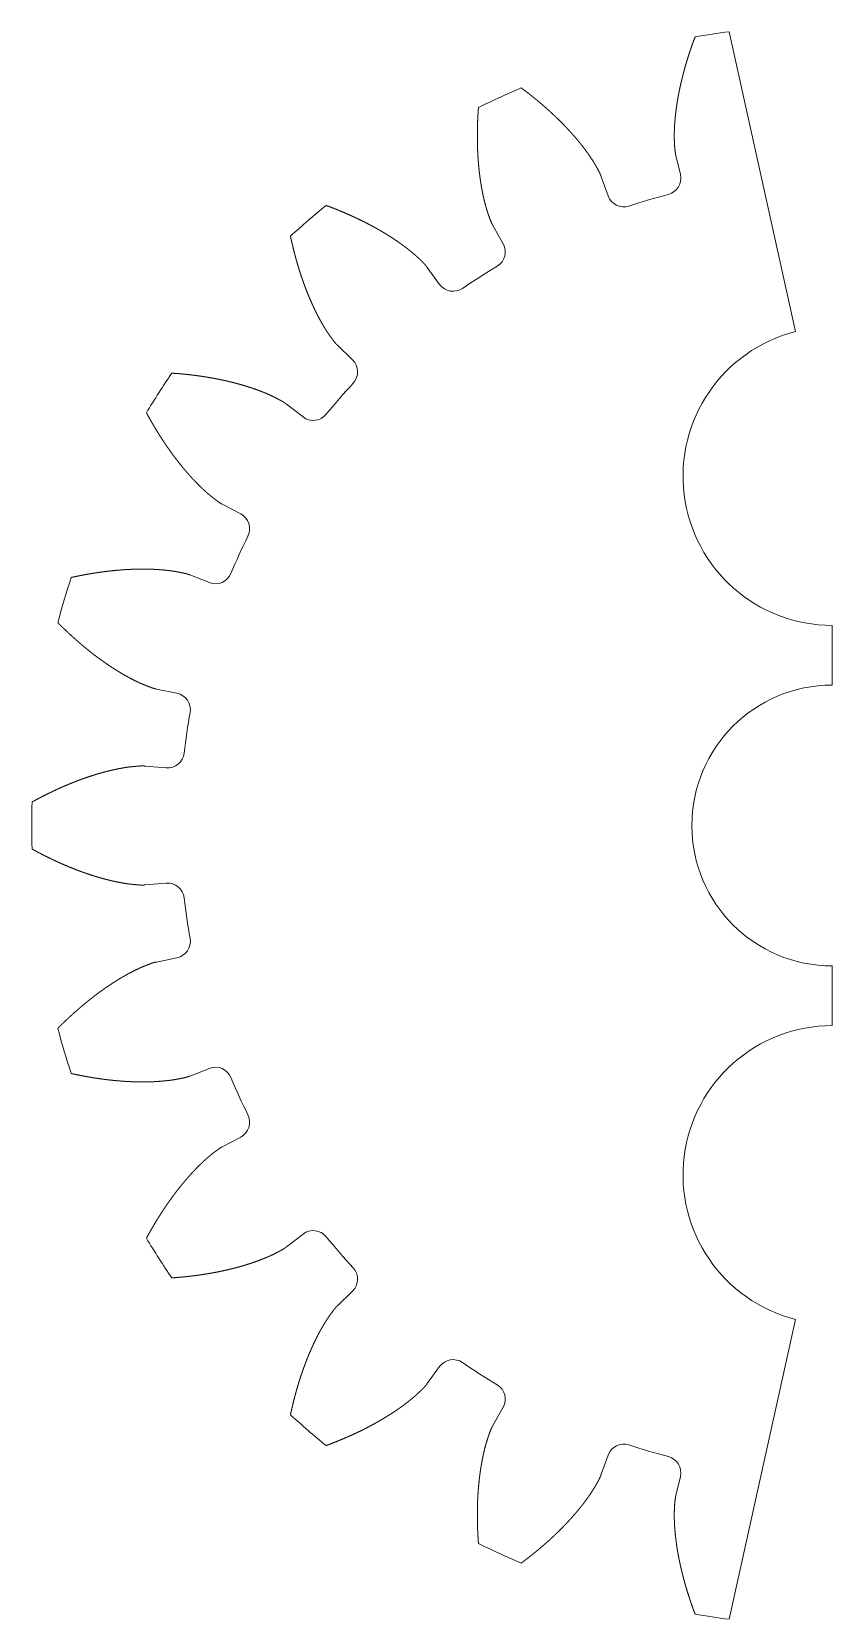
# Model space of a CAD drawing. Header units: millimetres. Extents: x -18.1 to 4.7, y -22.2 to 23.
import ezdxf

# ---------------------------------------------------------------- set-up
doc = ezdxf.new("R2010")
doc.units = ezdxf.units.MM
doc.header["$MEASUREMENT"] = 0

msp = doc.modelspace()

# ---------------------------------------------------------------- linework, layer by layer
at = {"color": 1, "lineweight": 0}
for p, q in [((3.61, 14.431), (1.714, 22.971)), ((0.194, 19.488), (0.33, 18.904)), ((-1.732, 18.298), (-1.934, 18.863)), ((-5.013, 17.456), (-4.719, 16.934)), ((-6.527, 15.772), (-6.879, 16.257)), ((-9.438, 14.04), (-9.008, 13.622)), ((-10.416, 11.998), (-10.89, 12.364)), ((-12.721, 9.515), (-12.191, 9.236)), ((-13.084, 7.281), (-13.642, 7.498)), ((4.655, 4.361), (4.655, 6.061)), ((-14.596, 4.249), (-14.009, 4.13)), ((-14.315, 2.003), (-14.912, 2.054)), ((-14.912, -1.332), (-14.315, -1.281)), ((-14.009, -3.408), (-14.596, -3.527)), ((4.655, -5.339), (4.655, -3.639)), ((-13.642, -6.776), (-13.084, -6.558)), ((-12.191, -8.513), (-12.721, -8.793)), ((-10.89, -11.641), (-10.416, -11.276)), ((-9.008, -12.9), (-9.438, -13.318)), ((1.714, -22.248), (3.61, -13.709)), ((-6.879, -15.535), (-6.527, -15.05)), ((-4.719, -16.212), (-5.013, -16.734)), ((-1.934, -18.14), (-1.732, -17.576)), ((0.33, -18.182), (0.194, -18.765))]:
    msp.add_line(p, q, dxfattribs=at)
for centre, radius, start, end in [((4.655, 0.361), 22.8, 97.4112, 99.8673), ((4.655, 0.361), 22.8, 112.86, 116.231), ((-0.133, 18.796), 0.475, 284.5571, 13.0833), ((-1.285, 18.458), 0.475, 199.644, 288.1702), ((4.655, 0.361), 18.572, 104.5571, 108.1702), ((4.655, 0.361), 22.8, 129.2236, 132.5946), ((-5.133, 16.701), 0.475, 300.9207, 29.4469), ((4.655, 0.361), 18.572, 120.9207, 124.5338), ((-6.143, 16.052), 0.475, 216.0076, 304.5338), ((4.655, 10.311), 4.25, 104.2251, 270), ((-9.34, 13.282), 0.475, 317.2844, 45.8106), ((4.655, 0.361), 22.8, 145.5872, 148.9582), ((4.655, 0.361), 18.572, 137.2844, 140.8975), ((-10.126, 12.374), 0.475, 232.3713, 320.8975), ((-12.413, 8.816), 0.475, 333.648, 62.1742), ((4.655, 0.361), 18.572, 153.648, 157.2611), ((4.655, 0.361), 22.8, 161.9509, 165.3219), ((-12.912, 7.723), 0.475, 248.7349, 337.2611), ((-14.103, 3.665), 0.475, 350.0116, 78.5378), ((4.655, 0.361), 4, 90, 270), ((4.655, 0.361), 18.572, 170.0116, 173.6247), ((-14.274, 2.476), 0.475, 265.0985, 353.6247), ((4.655, 0.361), 22.8, 178.3145, 181.6855), ((-14.274, -1.754), 0.475, 6.3753, 94.9015), ((4.655, 0.361), 18.572, 186.3753, 189.9884), ((-14.103, -2.942), 0.475, 281.4622, 9.9884), ((4.655, 0.361), 22.8, 194.6781, 198.0491), ((4.655, -9.589), 4.25, 90, 255.7749), ((-12.912, -7.001), 0.475, 22.7389, 111.2651), ((4.655, 0.361), 18.572, 202.7389, 206.352), ((-12.413, -8.093), 0.475, 297.8258, 26.352), ((-10.126, -11.652), 0.475, 39.1025, 127.6287), ((4.655, 0.361), 22.8, 211.0418, 214.4128), ((4.655, 0.361), 18.572, 219.1025, 222.7156), ((-9.34, -12.559), 0.475, 314.1894, 42.7156), ((-6.143, -15.329), 0.475, 55.4662, 143.9924), ((4.655, 0.361), 18.572, 235.4662, 239.0793), ((-5.133, -15.979), 0.475, 330.5531, 59.0793), ((4.655, 0.361), 22.8, 227.4054, 230.7764), ((-1.285, -17.736), 0.475, 71.8298, 160.356), ((4.655, 0.361), 18.572, 251.8298, 255.4429), ((-0.133, -18.074), 0.475, 346.9167, 75.4429), ((4.655, 0.361), 22.8, 243.769, 247.14), ((4.655, 0.361), 22.8, 260.1327, 262.5888)]:
    msp.add_arc(centre, radius, start, end, dxfattribs=at)
for points in [[(0.747, 22.824), (0.744, 22.814), (0.737, 22.795), (0.726, 22.766), (0.712, 22.728), (0.694, 22.68), (0.677, 22.632), (0.66, 22.584), (0.643, 22.536), (0.627, 22.488), (0.61, 22.44), (0.594, 22.392), (0.579, 22.344), (0.563, 22.296), (0.548, 22.248), (0.533, 22.2), (0.518, 22.151), (0.503, 22.103), (0.489, 22.055), (0.475, 22.007), (0.461, 21.959), (0.448, 21.911), (0.435, 21.863), (0.422, 21.815), (0.409, 21.767), (0.397, 21.718), (0.385, 21.67), (0.373, 21.622), (0.361, 21.574), (0.35, 21.526), (0.339, 21.478), (0.328, 21.43), (0.317, 21.382), (0.307, 21.334), (0.297, 21.286), (0.288, 21.238), (0.278, 21.19), (0.269, 21.142), (0.261, 21.094), (0.252, 21.046), (0.244, 20.998), (0.236, 20.95), (0.229, 20.902), (0.222, 20.854), (0.215, 20.806), (0.209, 20.758), (0.202, 20.71), (0.197, 20.663), (0.191, 20.615), (0.186, 20.567), (0.181, 20.52), (0.177, 20.472), (0.173, 20.424), (0.169, 20.377), (0.166, 20.329), (0.163, 20.282), (0.161, 20.235), (0.159, 20.187), (0.157, 20.14), (0.156, 20.093), (0.155, 20.045), (0.155, 19.998), (0.155, 19.951), (0.156, 19.904), (0.158, 19.858), (0.16, 19.811), (0.162, 19.764), (0.165, 19.718), (0.168, 19.671), (0.172, 19.625), (0.177, 19.579), (0.183, 19.542), (0.188, 19.515), (0.192, 19.497), (0.194, 19.488)], [(-1.934, 18.863), (-1.937, 18.871), (-1.943, 18.889), (-1.954, 18.915), (-1.969, 18.949), (-1.989, 18.99), (-2.011, 19.031), (-2.033, 19.072), (-2.056, 19.113), (-2.08, 19.153), (-2.103, 19.194), (-2.127, 19.234), (-2.151, 19.274), (-2.176, 19.314), (-2.202, 19.353), (-2.228, 19.393), (-2.255, 19.432), (-2.282, 19.471), (-2.309, 19.509), (-2.337, 19.548), (-2.365, 19.586), (-2.393, 19.624), (-2.422, 19.662), (-2.451, 19.7), (-2.481, 19.738), (-2.51, 19.776), (-2.54, 19.813), (-2.571, 19.85), (-2.602, 19.887), (-2.633, 19.924), (-2.664, 19.961), (-2.696, 19.997), (-2.727, 20.034), (-2.76, 20.07), (-2.792, 20.106), (-2.825, 20.142), (-2.858, 20.178), (-2.891, 20.214), (-2.925, 20.249), (-2.958, 20.284), (-2.992, 20.32), (-3.027, 20.355), (-3.061, 20.39), (-3.096, 20.424), (-3.131, 20.459), (-3.166, 20.494), (-3.202, 20.528), (-3.238, 20.562), (-3.274, 20.596), (-3.31, 20.63), (-3.346, 20.664), (-3.383, 20.697), (-3.42, 20.731), (-3.457, 20.764), (-3.494, 20.797), (-3.532, 20.83), (-3.57, 20.863), (-3.608, 20.896), (-3.646, 20.929), (-3.685, 20.961), (-3.723, 20.994), (-3.762, 21.026), (-3.801, 21.058), (-3.84, 21.09), (-3.88, 21.121), (-3.919, 21.153), (-3.959, 21.185), (-3.999, 21.216), (-4.04, 21.247), (-4.08, 21.278), (-4.121, 21.309), (-4.153, 21.334), (-4.178, 21.352), (-4.194, 21.364), (-4.203, 21.37)], [(-5.423, 20.813), (-5.424, 20.803), (-5.425, 20.783), (-5.427, 20.752), (-5.43, 20.711), (-5.433, 20.66), (-5.436, 20.609), (-5.439, 20.558), (-5.442, 20.508), (-5.444, 20.457), (-5.446, 20.406), (-5.448, 20.356), (-5.449, 20.305), (-5.451, 20.254), (-5.452, 20.204), (-5.453, 20.154), (-5.453, 20.103), (-5.454, 20.053), (-5.454, 20.003), (-5.454, 19.953), (-5.453, 19.903), (-5.453, 19.853), (-5.452, 19.803), (-5.451, 19.753), (-5.45, 19.703), (-5.448, 19.654), (-5.446, 19.604), (-5.444, 19.555), (-5.441, 19.505), (-5.439, 19.456), (-5.436, 19.407), (-5.433, 19.357), (-5.429, 19.308), (-5.425, 19.259), (-5.421, 19.21), (-5.417, 19.162), (-5.412, 19.113), (-5.407, 19.064), (-5.402, 19.016), (-5.397, 18.967), (-5.391, 18.919), (-5.385, 18.871), (-5.379, 18.823), (-5.372, 18.775), (-5.365, 18.727), (-5.358, 18.679), (-5.35, 18.632), (-5.342, 18.584), (-5.334, 18.537), (-5.326, 18.49), (-5.317, 18.443), (-5.308, 18.396), (-5.298, 18.349), (-5.288, 18.302), (-5.278, 18.256), (-5.267, 18.21), (-5.256, 18.163), (-5.245, 18.117), (-5.233, 18.072), (-5.221, 18.026), (-5.209, 17.98), (-5.195, 17.935), (-5.182, 17.89), (-5.167, 17.845), (-5.153, 17.801), (-5.138, 17.757), (-5.122, 17.713), (-5.106, 17.669), (-5.09, 17.625), (-5.074, 17.582), (-5.055, 17.539), (-5.04, 17.505), (-5.027, 17.481), (-5.018, 17.464), (-5.013, 17.456)], [(-6.879, 16.257), (-6.885, 16.265), (-6.896, 16.28), (-6.913, 16.301), (-6.937, 16.33), (-6.968, 16.364), (-7.001, 16.397), (-7.034, 16.43), (-7.067, 16.462), (-7.101, 16.495), (-7.135, 16.527), (-7.169, 16.559), (-7.204, 16.59), (-7.239, 16.622), (-7.275, 16.652), (-7.311, 16.683), (-7.348, 16.713), (-7.385, 16.742), (-7.422, 16.772), (-7.459, 16.801), (-7.497, 16.83), (-7.535, 16.858), (-7.573, 16.887), (-7.612, 16.915), (-7.651, 16.943), (-7.69, 16.971), (-7.729, 16.998), (-7.769, 17.025), (-7.809, 17.052), (-7.849, 17.079), (-7.889, 17.105), (-7.93, 17.131), (-7.971, 17.157), (-8.012, 17.183), (-8.053, 17.208), (-8.095, 17.234), (-8.136, 17.259), (-8.178, 17.284), (-8.221, 17.308), (-8.263, 17.333), (-8.306, 17.357), (-8.348, 17.381), (-8.391, 17.405), (-8.435, 17.428), (-8.478, 17.451), (-8.522, 17.475), (-8.565, 17.498), (-8.609, 17.52), (-8.653, 17.543), (-8.698, 17.565), (-8.742, 17.587), (-8.787, 17.609), (-8.832, 17.631), (-8.877, 17.652), (-8.922, 17.674), (-8.967, 17.695), (-9.013, 17.716), (-9.059, 17.736), (-9.104, 17.757), (-9.15, 17.777), (-9.197, 17.797), (-9.243, 17.817), (-9.289, 17.837), (-9.336, 17.857), (-9.383, 17.876), (-9.43, 17.895), (-9.477, 17.914), (-9.524, 17.933), (-9.572, 17.952), (-9.619, 17.97), (-9.667, 17.988), (-9.705, 18.003), (-9.734, 18.013), (-9.753, 18.02), (-9.763, 18.024)], [(-10.777, 17.146), (-10.774, 17.136), (-10.77, 17.116), (-10.764, 17.086), (-10.755, 17.046), (-10.744, 16.996), (-10.732, 16.946), (-10.72, 16.897), (-10.709, 16.847), (-10.696, 16.798), (-10.684, 16.749), (-10.672, 16.699), (-10.659, 16.65), (-10.646, 16.602), (-10.633, 16.553), (-10.62, 16.504), (-10.606, 16.456), (-10.592, 16.408), (-10.578, 16.359), (-10.564, 16.311), (-10.55, 16.263), (-10.535, 16.216), (-10.52, 16.168), (-10.505, 16.121), (-10.49, 16.073), (-10.474, 16.026), (-10.458, 15.979), (-10.442, 15.932), (-10.426, 15.885), (-10.409, 15.839), (-10.393, 15.792), (-10.376, 15.746), (-10.359, 15.7), (-10.341, 15.654), (-10.324, 15.608), (-10.306, 15.563), (-10.288, 15.517), (-10.269, 15.472), (-10.251, 15.427), (-10.232, 15.382), (-10.213, 15.337), (-10.193, 15.293), (-10.174, 15.248), (-10.154, 15.204), (-10.134, 15.16), (-10.113, 15.117), (-10.092, 15.073), (-10.072, 15.03), (-10.05, 14.987), (-10.029, 14.944), (-10.007, 14.901), (-9.985, 14.859), (-9.963, 14.816), (-9.94, 14.774), (-9.917, 14.733), (-9.894, 14.691), (-9.87, 14.65), (-9.846, 14.609), (-9.822, 14.568), (-9.798, 14.528), (-9.773, 14.488), (-9.748, 14.448), (-9.722, 14.409), (-9.695, 14.37), (-9.669, 14.332), (-9.642, 14.293), (-9.615, 14.255), (-9.587, 14.218), (-9.559, 14.18), (-9.531, 14.143), (-9.502, 14.107), (-9.477, 14.08), (-9.458, 14.06), (-9.445, 14.046), (-9.438, 14.04)], [(-10.89, 12.364), (-10.898, 12.369), (-10.913, 12.381), (-10.935, 12.397), (-10.966, 12.417), (-11.006, 12.441), (-11.047, 12.464), (-11.088, 12.486), (-11.129, 12.508), (-11.17, 12.529), (-11.212, 12.551), (-11.254, 12.572), (-11.296, 12.592), (-11.339, 12.612), (-11.382, 12.631), (-11.425, 12.65), (-11.468, 12.669), (-11.512, 12.687), (-11.556, 12.705), (-11.6, 12.722), (-11.644, 12.739), (-11.689, 12.756), (-11.734, 12.773), (-11.779, 12.789), (-11.824, 12.804), (-11.869, 12.82), (-11.915, 12.835), (-11.96, 12.85), (-12.006, 12.864), (-12.052, 12.879), (-12.098, 12.893), (-12.145, 12.906), (-12.191, 12.92), (-12.238, 12.933), (-12.285, 12.946), (-12.332, 12.958), (-12.379, 12.971), (-12.426, 12.983), (-12.474, 12.994), (-12.521, 13.006), (-12.569, 13.017), (-12.617, 13.028), (-12.665, 13.039), (-12.713, 13.049), (-12.761, 13.059), (-12.809, 13.069), (-12.858, 13.079), (-12.906, 13.088), (-12.955, 13.098), (-13.004, 13.106), (-13.053, 13.115), (-13.102, 13.124), (-13.151, 13.132), (-13.2, 13.14), (-13.249, 13.147), (-13.299, 13.155), (-13.349, 13.162), (-13.398, 13.169), (-13.448, 13.176), (-13.498, 13.183), (-13.548, 13.189), (-13.598, 13.195), (-13.648, 13.201), (-13.698, 13.206), (-13.749, 13.212), (-13.799, 13.217), (-13.85, 13.222), (-13.9, 13.227), (-13.951, 13.231), (-14.002, 13.235), (-14.053, 13.239), (-14.094, 13.242), (-14.124, 13.245), (-14.145, 13.246), (-14.155, 13.247)], [(-14.88, 12.118), (-14.875, 12.109), (-14.866, 12.091), (-14.851, 12.064), (-14.831, 12.028), (-14.806, 11.984), (-14.781, 11.939), (-14.756, 11.895), (-14.731, 11.851), (-14.705, 11.807), (-14.68, 11.763), (-14.654, 11.72), (-14.628, 11.676), (-14.602, 11.633), (-14.575, 11.59), (-14.549, 11.547), (-14.522, 11.504), (-14.495, 11.462), (-14.468, 11.42), (-14.441, 11.378), (-14.414, 11.336), (-14.386, 11.294), (-14.359, 11.253), (-14.331, 11.211), (-14.303, 11.17), (-14.274, 11.129), (-14.246, 11.089), (-14.217, 11.048), (-14.189, 11.008), (-14.16, 10.968), (-14.131, 10.928), (-14.101, 10.888), (-14.072, 10.849), (-14.042, 10.81), (-14.012, 10.771), (-13.982, 10.732), (-13.952, 10.694), (-13.922, 10.655), (-13.891, 10.617), (-13.861, 10.58), (-13.83, 10.542), (-13.798, 10.505), (-13.767, 10.468), (-13.736, 10.431), (-13.704, 10.395), (-13.672, 10.358), (-13.64, 10.322), (-13.608, 10.287), (-13.575, 10.251), (-13.542, 10.216), (-13.51, 10.181), (-13.476, 10.147), (-13.443, 10.113), (-13.409, 10.079), (-13.376, 10.045), (-13.342, 10.012), (-13.307, 9.979), (-13.273, 9.947), (-13.238, 9.914), (-13.204, 9.882), (-13.168, 9.851), (-13.133, 9.82), (-13.097, 9.79), (-13.061, 9.76), (-13.024, 9.73), (-12.988, 9.701), (-12.951, 9.672), (-12.914, 9.644), (-12.877, 9.616), (-12.839, 9.589), (-12.801, 9.562), (-12.77, 9.543), (-12.746, 9.529), (-12.729, 9.52), (-12.721, 9.515)], [(-13.642, 7.498), (-13.651, 7.501), (-13.668, 7.508), (-13.695, 7.517), (-13.73, 7.528), (-13.775, 7.54), (-13.82, 7.55), (-13.866, 7.56), (-13.912, 7.569), (-13.957, 7.578), (-14.003, 7.587), (-14.05, 7.595), (-14.096, 7.603), (-14.142, 7.61), (-14.189, 7.616), (-14.236, 7.622), (-14.283, 7.628), (-14.33, 7.633), (-14.377, 7.638), (-14.424, 7.642), (-14.472, 7.646), (-14.519, 7.649), (-14.567, 7.653), (-14.614, 7.655), (-14.662, 7.658), (-14.71, 7.66), (-14.758, 7.662), (-14.806, 7.663), (-14.854, 7.664), (-14.902, 7.665), (-14.95, 7.665), (-14.999, 7.665), (-15.047, 7.665), (-15.096, 7.664), (-15.144, 7.664), (-15.193, 7.662), (-15.241, 7.661), (-15.29, 7.659), (-15.339, 7.657), (-15.388, 7.655), (-15.437, 7.652), (-15.486, 7.649), (-15.535, 7.646), (-15.584, 7.642), (-15.633, 7.638), (-15.682, 7.634), (-15.731, 7.63), (-15.781, 7.625), (-15.83, 7.62), (-15.879, 7.615), (-15.929, 7.61), (-15.978, 7.604), (-16.028, 7.598), (-16.077, 7.592), (-16.127, 7.585), (-16.176, 7.579), (-16.226, 7.572), (-16.275, 7.564), (-16.325, 7.557), (-16.375, 7.549), (-16.425, 7.541), (-16.474, 7.533), (-16.524, 7.524), (-16.574, 7.515), (-16.624, 7.506), (-16.674, 7.497), (-16.724, 7.488), (-16.773, 7.478), (-16.823, 7.468), (-16.873, 7.458), (-16.923, 7.447), (-16.963, 7.439), (-16.993, 7.432), (-17.013, 7.428), (-17.023, 7.425)], [(-17.401, 6.138), (-17.394, 6.131), (-17.38, 6.117), (-17.358, 6.095), (-17.329, 6.066), (-17.292, 6.03), (-17.256, 5.995), (-17.219, 5.959), (-17.183, 5.924), (-17.146, 5.889), (-17.109, 5.854), (-17.072, 5.82), (-17.035, 5.785), (-16.997, 5.751), (-16.96, 5.717), (-16.922, 5.684), (-16.885, 5.65), (-16.847, 5.617), (-16.809, 5.584), (-16.771, 5.551), (-16.733, 5.519), (-16.695, 5.487), (-16.657, 5.455), (-16.618, 5.423), (-16.58, 5.391), (-16.541, 5.36), (-16.503, 5.329), (-16.464, 5.298), (-16.425, 5.268), (-16.386, 5.237), (-16.347, 5.207), (-16.307, 5.178), (-16.268, 5.148), (-16.229, 5.119), (-16.189, 5.09), (-16.149, 5.061), (-16.109, 5.033), (-16.07, 5.005), (-16.03, 4.977), (-15.989, 4.949), (-15.949, 4.922), (-15.909, 4.895), (-15.868, 4.868), (-15.828, 4.842), (-15.787, 4.816), (-15.746, 4.79), (-15.705, 4.765), (-15.664, 4.74), (-15.623, 4.715), (-15.582, 4.69), (-15.54, 4.666), (-15.499, 4.642), (-15.457, 4.619), (-15.416, 4.596), (-15.374, 4.573), (-15.332, 4.551), (-15.29, 4.529), (-15.247, 4.508), (-15.205, 4.486), (-15.163, 4.466), (-15.12, 4.445), (-15.077, 4.426), (-15.034, 4.406), (-14.991, 4.388), (-14.948, 4.37), (-14.905, 4.352), (-14.861, 4.335), (-14.818, 4.318), (-14.774, 4.302), (-14.73, 4.286), (-14.686, 4.272), (-14.651, 4.262), (-14.623, 4.255), (-14.605, 4.251), (-14.596, 4.249)], [(-14.912, 2.054), (-14.921, 2.055), (-14.94, 2.056), (-14.967, 2.058), (-15.005, 2.058), (-15.051, 2.057), (-15.097, 2.054), (-15.144, 2.05), (-15.19, 2.046), (-15.237, 2.042), (-15.283, 2.037), (-15.33, 2.032), (-15.376, 2.027), (-15.423, 2.021), (-15.47, 2.014), (-15.516, 2.006), (-15.563, 1.998), (-15.609, 1.99), (-15.656, 1.981), (-15.703, 1.972), (-15.749, 1.962), (-15.796, 1.952), (-15.842, 1.942), (-15.889, 1.931), (-15.935, 1.92), (-15.982, 1.909), (-16.028, 1.897), (-16.075, 1.885), (-16.121, 1.872), (-16.168, 1.859), (-16.214, 1.846), (-16.26, 1.832), (-16.307, 1.819), (-16.353, 1.804), (-16.399, 1.79), (-16.446, 1.775), (-16.492, 1.76), (-16.538, 1.744), (-16.585, 1.729), (-16.631, 1.713), (-16.677, 1.696), (-16.723, 1.68), (-16.769, 1.663), (-16.815, 1.645), (-16.861, 1.628), (-16.907, 1.61), (-16.953, 1.592), (-16.999, 1.574), (-17.045, 1.555), (-17.091, 1.536), (-17.137, 1.517), (-17.183, 1.498), (-17.229, 1.478), (-17.274, 1.458), (-17.32, 1.438), (-17.366, 1.418), (-17.411, 1.397), (-17.457, 1.376), (-17.502, 1.355), (-17.548, 1.333), (-17.593, 1.311), (-17.639, 1.289), (-17.684, 1.267), (-17.73, 1.245), (-17.775, 1.222), (-17.82, 1.199), (-17.865, 1.176), (-17.91, 1.153), (-17.956, 1.129), (-18.001, 1.105), (-18.046, 1.081), (-18.082, 1.061), (-18.109, 1.047), (-18.127, 1.037), (-18.135, 1.032)], [(-18.135, -0.309), (-18.127, -0.314), (-18.109, -0.324), (-18.082, -0.339), (-18.046, -0.358), (-18.001, -0.383), (-17.956, -0.407), (-17.91, -0.43), (-17.865, -0.454), (-17.82, -0.477), (-17.775, -0.5), (-17.73, -0.522), (-17.684, -0.545), (-17.639, -0.567), (-17.593, -0.589), (-17.548, -0.611), (-17.502, -0.632), (-17.457, -0.654), (-17.411, -0.674), (-17.366, -0.695), (-17.32, -0.716), (-17.274, -0.736), (-17.229, -0.756), (-17.183, -0.775), (-17.137, -0.795), (-17.091, -0.814), (-17.045, -0.833), (-16.999, -0.851), (-16.953, -0.87), (-16.907, -0.888), (-16.861, -0.906), (-16.815, -0.923), (-16.769, -0.94), (-16.723, -0.957), (-16.677, -0.974), (-16.631, -0.99), (-16.585, -1.006), (-16.538, -1.022), (-16.492, -1.037), (-16.446, -1.053), (-16.399, -1.067), (-16.353, -1.082), (-16.307, -1.096), (-16.26, -1.11), (-16.214, -1.124), (-16.168, -1.137), (-16.121, -1.15), (-16.075, -1.162), (-16.028, -1.174), (-15.982, -1.186), (-15.935, -1.198), (-15.889, -1.209), (-15.842, -1.22), (-15.796, -1.23), (-15.749, -1.24), (-15.703, -1.249), (-15.656, -1.259), (-15.609, -1.267), (-15.563, -1.276), (-15.516, -1.284), (-15.47, -1.291), (-15.423, -1.298), (-15.376, -1.304), (-15.33, -1.31), (-15.283, -1.315), (-15.237, -1.32), (-15.19, -1.324), (-15.144, -1.328), (-15.097, -1.332), (-15.051, -1.334), (-15.005, -1.336), (-14.967, -1.335), (-14.94, -1.334), (-14.921, -1.332), (-14.912, -1.332)], [(-14.596, -3.527), (-14.605, -3.529), (-14.623, -3.533), (-14.651, -3.539), (-14.686, -3.549), (-14.73, -3.564), (-14.774, -3.579), (-14.818, -3.596), (-14.861, -3.613), (-14.905, -3.63), (-14.948, -3.648), (-14.991, -3.666), (-15.034, -3.684), (-15.077, -3.703), (-15.12, -3.723), (-15.163, -3.743), (-15.205, -3.764), (-15.247, -3.785), (-15.29, -3.807), (-15.332, -3.829), (-15.374, -3.851), (-15.416, -3.874), (-15.457, -3.897), (-15.499, -3.92), (-15.54, -3.944), (-15.582, -3.968), (-15.623, -3.992), (-15.664, -4.017), (-15.705, -4.042), (-15.746, -4.068), (-15.787, -4.094), (-15.828, -4.12), (-15.868, -4.146), (-15.909, -4.173), (-15.949, -4.2), (-15.989, -4.227), (-16.03, -4.255), (-16.07, -4.282), (-16.109, -4.311), (-16.149, -4.339), (-16.189, -4.368), (-16.229, -4.397), (-16.268, -4.426), (-16.307, -4.455), (-16.347, -4.485), (-16.386, -4.515), (-16.425, -4.545), (-16.464, -4.576), (-16.503, -4.607), (-16.541, -4.638), (-16.58, -4.669), (-16.618, -4.701), (-16.657, -4.732), (-16.695, -4.764), (-16.733, -4.797), (-16.771, -4.829), (-16.809, -4.862), (-16.847, -4.895), (-16.885, -4.928), (-16.922, -4.961), (-16.96, -4.995), (-16.997, -5.029), (-17.035, -5.063), (-17.072, -5.097), (-17.109, -5.132), (-17.146, -5.167), (-17.183, -5.202), (-17.219, -5.237), (-17.256, -5.272), (-17.292, -5.308), (-17.329, -5.344), (-17.358, -5.373), (-17.38, -5.394), (-17.394, -5.409), (-17.401, -5.416)], [(-17.023, -6.703), (-17.013, -6.705), (-16.993, -6.71), (-16.963, -6.716), (-16.923, -6.725), (-16.873, -6.735), (-16.823, -6.745), (-16.773, -6.755), (-16.724, -6.765), (-16.674, -6.775), (-16.624, -6.784), (-16.574, -6.793), (-16.524, -6.802), (-16.474, -6.81), (-16.425, -6.819), (-16.375, -6.827), (-16.325, -6.834), (-16.275, -6.842), (-16.226, -6.849), (-16.176, -6.856), (-16.127, -6.863), (-16.077, -6.87), (-16.028, -6.876), (-15.978, -6.882), (-15.929, -6.887), (-15.879, -6.893), (-15.83, -6.898), (-15.781, -6.903), (-15.731, -6.908), (-15.682, -6.912), (-15.633, -6.916), (-15.584, -6.92), (-15.535, -6.923), (-15.486, -6.927), (-15.437, -6.93), (-15.388, -6.932), (-15.339, -6.935), (-15.29, -6.937), (-15.241, -6.939), (-15.193, -6.94), (-15.144, -6.941), (-15.096, -6.942), (-15.047, -6.943), (-14.999, -6.943), (-14.95, -6.943), (-14.902, -6.942), (-14.854, -6.942), (-14.806, -6.941), (-14.758, -6.939), (-14.71, -6.938), (-14.662, -6.936), (-14.614, -6.933), (-14.567, -6.93), (-14.519, -6.927), (-14.472, -6.923), (-14.424, -6.919), (-14.377, -6.915), (-14.33, -6.911), (-14.283, -6.905), (-14.236, -6.9), (-14.189, -6.894), (-14.142, -6.888), (-14.096, -6.88), (-14.05, -6.873), (-14.003, -6.864), (-13.957, -6.856), (-13.912, -6.847), (-13.866, -6.837), (-13.82, -6.828), (-13.775, -6.817), (-13.73, -6.805), (-13.695, -6.795), (-13.668, -6.786), (-13.651, -6.779), (-13.642, -6.776)], [(-12.721, -8.793), (-12.729, -8.797), (-12.746, -8.806), (-12.77, -8.82), (-12.801, -8.84), (-12.839, -8.866), (-12.877, -8.894), (-12.914, -8.922), (-12.951, -8.95), (-12.988, -8.979), (-13.024, -9.008), (-13.061, -9.037), (-13.097, -9.067), (-13.133, -9.098), (-13.168, -9.129), (-13.204, -9.16), (-13.238, -9.192), (-13.273, -9.224), (-13.307, -9.257), (-13.342, -9.29), (-13.376, -9.323), (-13.409, -9.357), (-13.443, -9.39), (-13.476, -9.425), (-13.51, -9.459), (-13.542, -9.494), (-13.575, -9.529), (-13.608, -9.564), (-13.64, -9.6), (-13.672, -9.636), (-13.704, -9.672), (-13.736, -9.709), (-13.767, -9.745), (-13.798, -9.782), (-13.83, -9.82), (-13.861, -9.857), (-13.891, -9.895), (-13.922, -9.933), (-13.952, -9.971), (-13.982, -10.01), (-14.012, -10.048), (-14.042, -10.087), (-14.072, -10.127), (-14.101, -10.166), (-14.131, -10.206), (-14.16, -10.245), (-14.189, -10.285), (-14.217, -10.326), (-14.246, -10.366), (-14.274, -10.407), (-14.303, -10.448), (-14.331, -10.489), (-14.359, -10.53), (-14.386, -10.572), (-14.414, -10.613), (-14.441, -10.655), (-14.468, -10.697), (-14.495, -10.74), (-14.522, -10.782), (-14.549, -10.825), (-14.575, -10.868), (-14.602, -10.911), (-14.628, -10.954), (-14.654, -10.997), (-14.68, -11.041), (-14.705, -11.085), (-14.731, -11.129), (-14.756, -11.173), (-14.781, -11.217), (-14.806, -11.261), (-14.831, -11.306), (-14.851, -11.342), (-14.866, -11.369), (-14.875, -11.387), (-14.88, -11.396)], [(-14.155, -12.524), (-14.145, -12.524), (-14.124, -12.522), (-14.094, -12.52), (-14.053, -12.517), (-14.002, -12.513), (-13.951, -12.509), (-13.9, -12.504), (-13.85, -12.499), (-13.799, -12.495), (-13.749, -12.489), (-13.698, -12.484), (-13.648, -12.478), (-13.598, -12.473), (-13.548, -12.466), (-13.498, -12.46), (-13.448, -12.454), (-13.398, -12.447), (-13.349, -12.44), (-13.299, -12.433), (-13.249, -12.425), (-13.2, -12.417), (-13.151, -12.409), (-13.102, -12.401), (-13.053, -12.393), (-13.004, -12.384), (-12.955, -12.375), (-12.906, -12.366), (-12.858, -12.357), (-12.809, -12.347), (-12.761, -12.337), (-12.713, -12.327), (-12.665, -12.316), (-12.617, -12.306), (-12.569, -12.295), (-12.521, -12.283), (-12.474, -12.272), (-12.426, -12.26), (-12.379, -12.248), (-12.332, -12.236), (-12.285, -12.223), (-12.238, -12.211), (-12.191, -12.197), (-12.145, -12.184), (-12.098, -12.17), (-12.052, -12.156), (-12.006, -12.142), (-11.96, -12.128), (-11.915, -12.113), (-11.869, -12.098), (-11.824, -12.082), (-11.779, -12.066), (-11.734, -12.05), (-11.689, -12.034), (-11.644, -12.017), (-11.6, -12), (-11.556, -11.982), (-11.512, -11.964), (-11.468, -11.946), (-11.425, -11.928), (-11.382, -11.909), (-11.339, -11.89), (-11.296, -11.87), (-11.254, -11.849), (-11.212, -11.828), (-11.17, -11.807), (-11.129, -11.785), (-11.088, -11.764), (-11.047, -11.742), (-11.006, -11.719), (-10.966, -11.695), (-10.935, -11.674), (-10.913, -11.658), (-10.898, -11.647), (-10.89, -11.641)], [(-9.438, -13.318), (-9.445, -13.324), (-9.458, -13.337), (-9.477, -13.357), (-9.502, -13.385), (-9.531, -13.421), (-9.559, -13.458), (-9.587, -13.495), (-9.615, -13.533), (-9.642, -13.571), (-9.669, -13.609), (-9.695, -13.648), (-9.722, -13.687), (-9.748, -13.726), (-9.773, -13.766), (-9.798, -13.806), (-9.822, -13.846), (-9.846, -13.887), (-9.87, -13.928), (-9.894, -13.969), (-9.917, -14.01), (-9.94, -14.052), (-9.963, -14.094), (-9.985, -14.136), (-10.007, -14.179), (-10.029, -14.221), (-10.05, -14.264), (-10.072, -14.307), (-10.092, -14.351), (-10.113, -14.394), (-10.134, -14.438), (-10.154, -14.482), (-10.174, -14.526), (-10.193, -14.57), (-10.213, -14.615), (-10.232, -14.66), (-10.251, -14.705), (-10.269, -14.75), (-10.288, -14.795), (-10.306, -14.84), (-10.324, -14.886), (-10.341, -14.932), (-10.359, -14.978), (-10.376, -15.024), (-10.393, -15.07), (-10.409, -15.116), (-10.426, -15.163), (-10.442, -15.21), (-10.458, -15.257), (-10.474, -15.304), (-10.49, -15.351), (-10.505, -15.398), (-10.52, -15.446), (-10.535, -15.493), (-10.55, -15.541), (-10.564, -15.589), (-10.578, -15.637), (-10.592, -15.685), (-10.606, -15.733), (-10.62, -15.782), (-10.633, -15.831), (-10.646, -15.879), (-10.659, -15.928), (-10.672, -15.977), (-10.684, -16.026), (-10.696, -16.075), (-10.709, -16.125), (-10.72, -16.174), (-10.732, -16.224), (-10.744, -16.273), (-10.755, -16.323), (-10.764, -16.363), (-10.77, -16.393), (-10.774, -16.413), (-10.777, -16.423)], [(-9.763, -17.302), (-9.753, -17.298), (-9.734, -17.291), (-9.705, -17.28), (-9.667, -17.266), (-9.619, -17.248), (-9.572, -17.229), (-9.524, -17.211), (-9.477, -17.192), (-9.43, -17.173), (-9.383, -17.154), (-9.336, -17.134), (-9.289, -17.115), (-9.243, -17.095), (-9.197, -17.075), (-9.15, -17.055), (-9.104, -17.035), (-9.059, -17.014), (-9.013, -16.993), (-8.967, -16.972), (-8.922, -16.951), (-8.877, -16.93), (-8.832, -16.909), (-8.787, -16.887), (-8.742, -16.865), (-8.698, -16.843), (-8.653, -16.82), (-8.609, -16.798), (-8.565, -16.775), (-8.522, -16.752), (-8.478, -16.729), (-8.435, -16.706), (-8.391, -16.682), (-8.348, -16.658), (-8.306, -16.634), (-8.263, -16.61), (-8.221, -16.586), (-8.178, -16.561), (-8.136, -16.536), (-8.095, -16.511), (-8.053, -16.486), (-8.012, -16.461), (-7.971, -16.435), (-7.93, -16.409), (-7.889, -16.383), (-7.849, -16.356), (-7.809, -16.33), (-7.769, -16.303), (-7.729, -16.276), (-7.69, -16.248), (-7.651, -16.221), (-7.612, -16.193), (-7.573, -16.165), (-7.535, -16.136), (-7.497, -16.107), (-7.459, -16.078), (-7.422, -16.049), (-7.385, -16.02), (-7.348, -15.99), (-7.311, -15.96), (-7.275, -15.93), (-7.239, -15.899), (-7.204, -15.868), (-7.169, -15.837), (-7.135, -15.805), (-7.101, -15.772), (-7.067, -15.74), (-7.034, -15.708), (-7.001, -15.675), (-6.968, -15.642), (-6.937, -15.607), (-6.913, -15.579), (-6.896, -15.557), (-6.885, -15.542), (-6.879, -15.535)], [(-5.013, -16.734), (-5.018, -16.742), (-5.027, -16.758), (-5.04, -16.783), (-5.055, -16.817), (-5.074, -16.859), (-5.09, -16.903), (-5.106, -16.946), (-5.122, -16.99), (-5.138, -17.034), (-5.153, -17.079), (-5.167, -17.123), (-5.182, -17.168), (-5.195, -17.213), (-5.209, -17.258), (-5.221, -17.304), (-5.233, -17.349), (-5.245, -17.395), (-5.256, -17.441), (-5.267, -17.487), (-5.278, -17.534), (-5.288, -17.58), (-5.298, -17.627), (-5.308, -17.673), (-5.317, -17.72), (-5.326, -17.767), (-5.334, -17.815), (-5.342, -17.862), (-5.35, -17.91), (-5.358, -17.957), (-5.365, -18.005), (-5.372, -18.053), (-5.379, -18.101), (-5.385, -18.149), (-5.391, -18.197), (-5.397, -18.245), (-5.402, -18.294), (-5.407, -18.342), (-5.412, -18.391), (-5.417, -18.439), (-5.421, -18.488), (-5.425, -18.537), (-5.429, -18.586), (-5.433, -18.635), (-5.436, -18.684), (-5.439, -18.733), (-5.441, -18.783), (-5.444, -18.832), (-5.446, -18.882), (-5.448, -18.931), (-5.45, -18.981), (-5.451, -19.031), (-5.452, -19.081), (-5.453, -19.13), (-5.453, -19.18), (-5.454, -19.23), (-5.454, -19.281), (-5.454, -19.331), (-5.453, -19.381), (-5.453, -19.431), (-5.452, -19.482), (-5.451, -19.532), (-5.449, -19.583), (-5.448, -19.633), (-5.446, -19.684), (-5.444, -19.734), (-5.442, -19.785), (-5.439, -19.836), (-5.436, -19.887), (-5.433, -19.938), (-5.43, -19.989), (-5.427, -20.03), (-5.425, -20.06), (-5.424, -20.081), (-5.423, -20.091)], [(-4.203, -20.648), (-4.194, -20.642), (-4.178, -20.63), (-4.153, -20.611), (-4.121, -20.587), (-4.08, -20.556), (-4.04, -20.525), (-3.999, -20.494), (-3.959, -20.462), (-3.919, -20.431), (-3.88, -20.399), (-3.84, -20.367), (-3.801, -20.335), (-3.762, -20.303), (-3.723, -20.271), (-3.685, -20.239), (-3.646, -20.206), (-3.608, -20.174), (-3.57, -20.141), (-3.532, -20.108), (-3.494, -20.075), (-3.457, -20.042), (-3.42, -20.009), (-3.383, -19.975), (-3.346, -19.941), (-3.31, -19.908), (-3.274, -19.874), (-3.238, -19.84), (-3.202, -19.806), (-3.166, -19.771), (-3.131, -19.737), (-3.096, -19.702), (-3.061, -19.667), (-3.027, -19.632), (-2.992, -19.597), (-2.958, -19.562), (-2.925, -19.527), (-2.891, -19.491), (-2.858, -19.456), (-2.825, -19.42), (-2.792, -19.384), (-2.76, -19.348), (-2.727, -19.311), (-2.696, -19.275), (-2.664, -19.238), (-2.633, -19.202), (-2.602, -19.165), (-2.571, -19.128), (-2.54, -19.091), (-2.51, -19.053), (-2.481, -19.016), (-2.451, -18.978), (-2.422, -18.94), (-2.393, -18.902), (-2.365, -18.864), (-2.337, -18.825), (-2.309, -18.787), (-2.282, -18.748), (-2.255, -18.709), (-2.228, -18.67), (-2.202, -18.631), (-2.176, -18.592), (-2.151, -18.552), (-2.127, -18.512), (-2.103, -18.471), (-2.08, -18.431), (-2.056, -18.39), (-2.033, -18.35), (-2.011, -18.309), (-1.989, -18.268), (-1.969, -18.226), (-1.954, -18.192), (-1.943, -18.167), (-1.937, -18.149), (-1.934, -18.14)], [(0.194, -18.765), (0.192, -18.774), (0.188, -18.792), (0.183, -18.82), (0.177, -18.856), (0.172, -18.903), (0.168, -18.949), (0.165, -18.995), (0.162, -19.042), (0.16, -19.089), (0.158, -19.135), (0.156, -19.182), (0.155, -19.229), (0.155, -19.276), (0.155, -19.323), (0.156, -19.37), (0.157, -19.418), (0.159, -19.465), (0.161, -19.512), (0.163, -19.56), (0.166, -19.607), (0.169, -19.655), (0.173, -19.702), (0.177, -19.75), (0.181, -19.797), (0.186, -19.845), (0.191, -19.893), (0.197, -19.94), (0.202, -19.988), (0.209, -20.036), (0.215, -20.084), (0.222, -20.132), (0.229, -20.18), (0.236, -20.227), (0.244, -20.275), (0.252, -20.323), (0.261, -20.371), (0.269, -20.419), (0.278, -20.467), (0.288, -20.515), (0.297, -20.563), (0.307, -20.611), (0.317, -20.659), (0.328, -20.707), (0.339, -20.756), (0.35, -20.804), (0.361, -20.852), (0.373, -20.9), (0.385, -20.948), (0.397, -20.996), (0.409, -21.044), (0.422, -21.092), (0.435, -21.14), (0.448, -21.189), (0.461, -21.237), (0.475, -21.285), (0.489, -21.333), (0.503, -21.381), (0.518, -21.429), (0.533, -21.477), (0.548, -21.525), (0.563, -21.573), (0.579, -21.621), (0.594, -21.669), (0.61, -21.718), (0.627, -21.766), (0.643, -21.814), (0.66, -21.862), (0.677, -21.91), (0.694, -21.958), (0.712, -22.006), (0.726, -22.044), (0.737, -22.073), (0.744, -22.092), (0.747, -22.102)]]:
    msp.add_open_spline(points, degree=5, dxfattribs=at)

doc.saveas('drawing.dxf')
